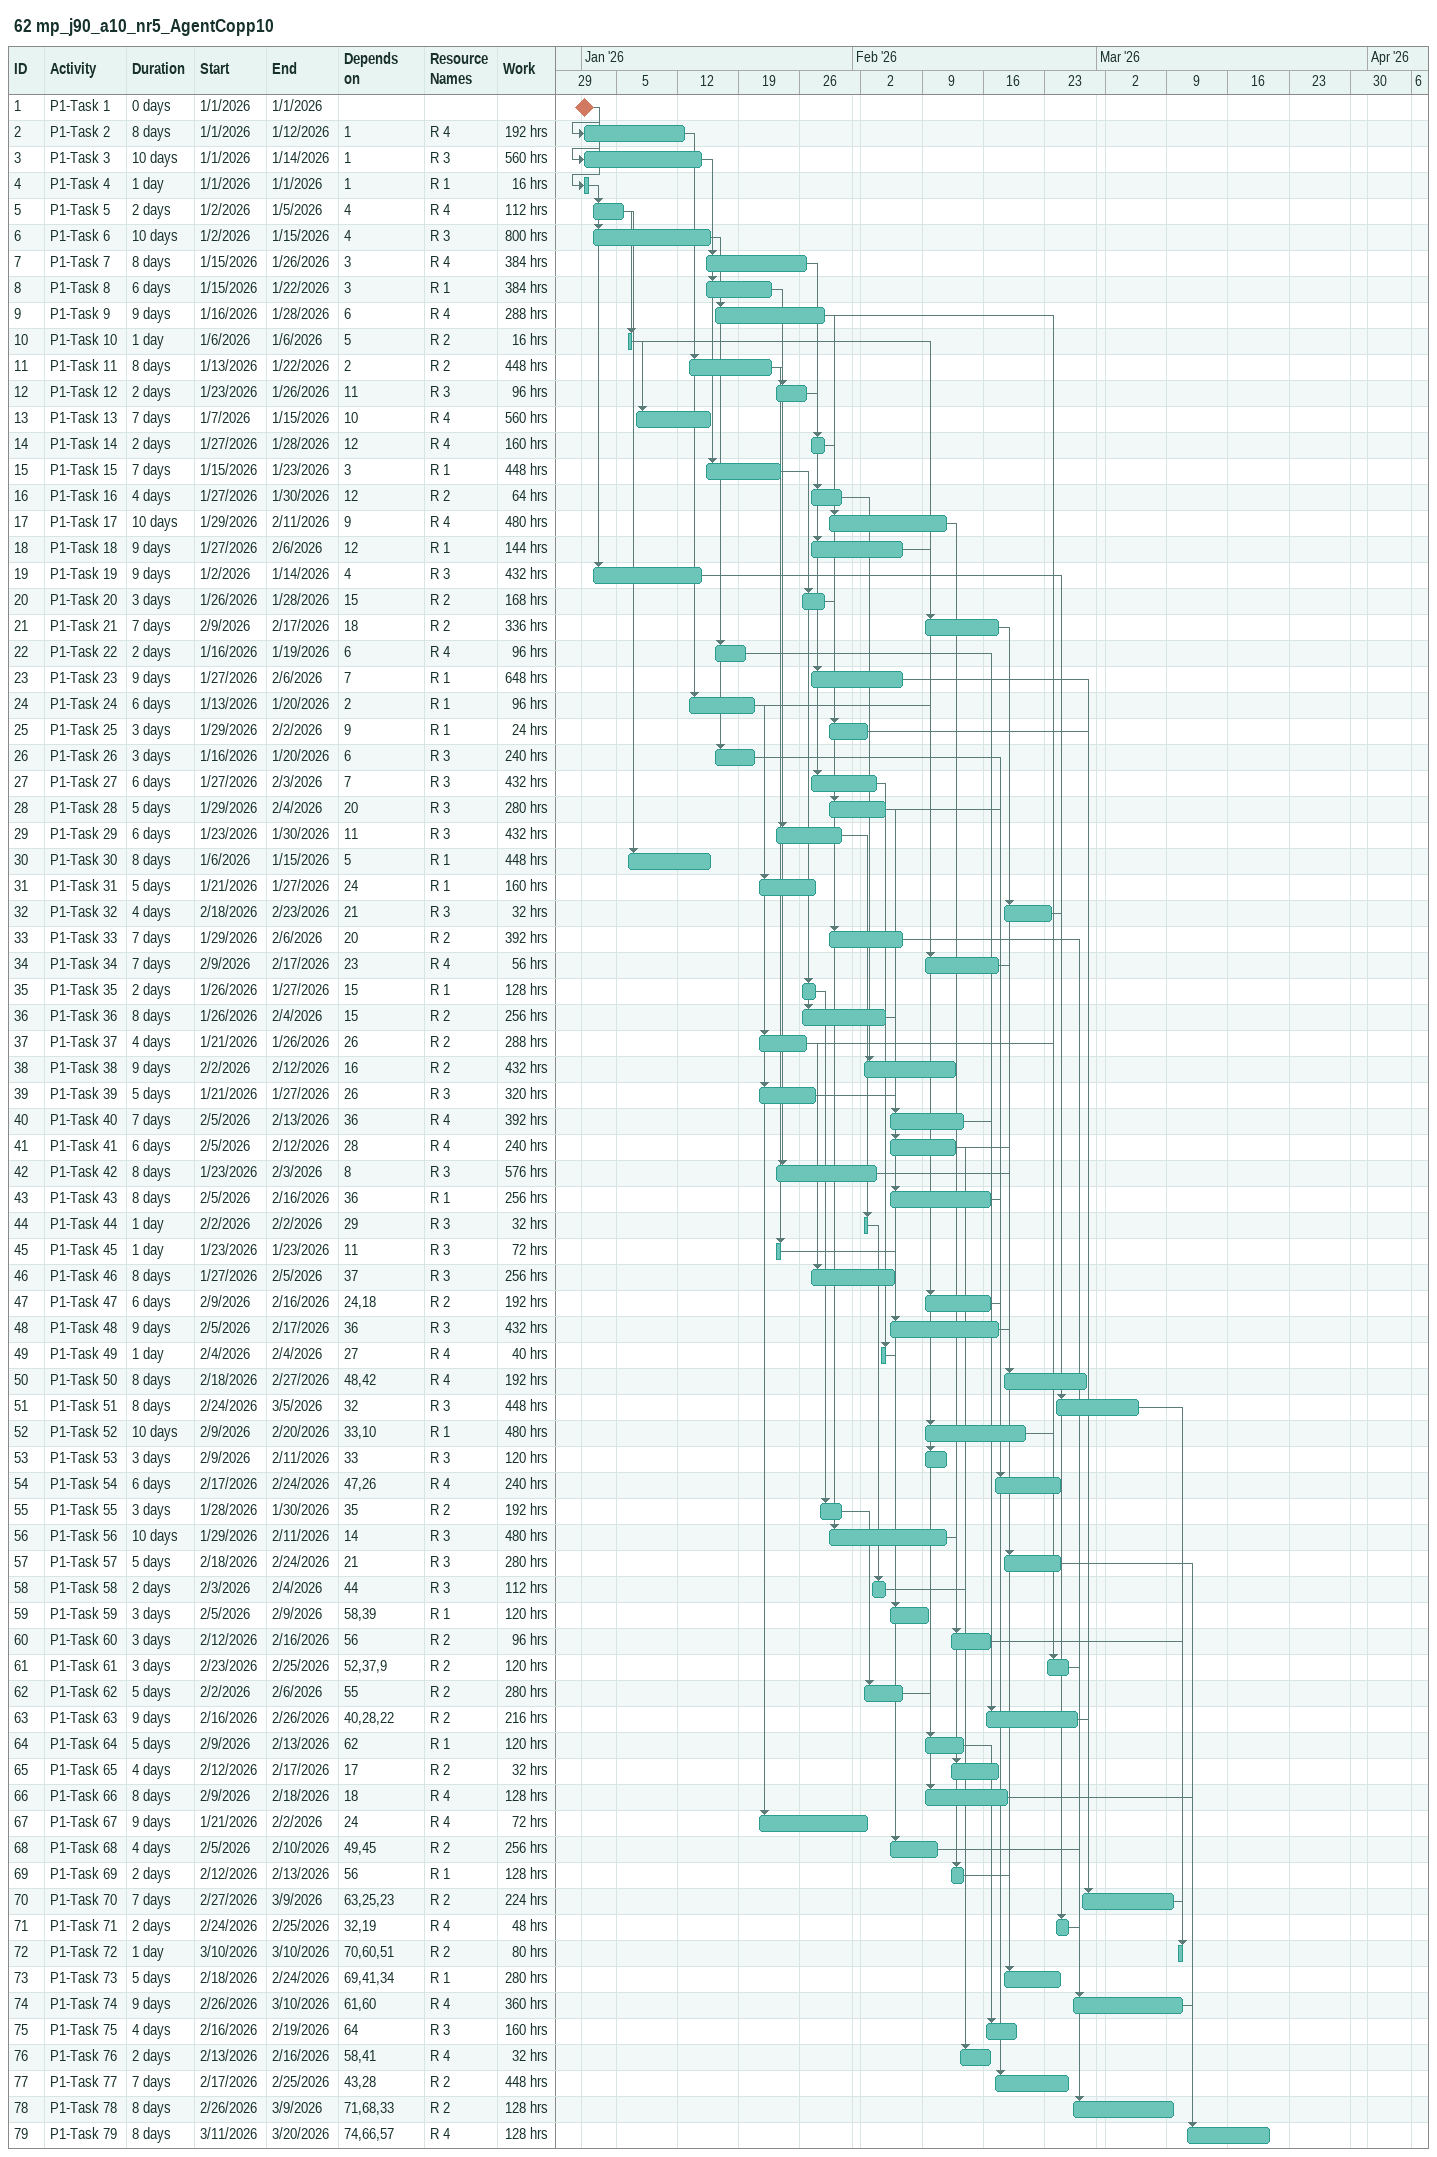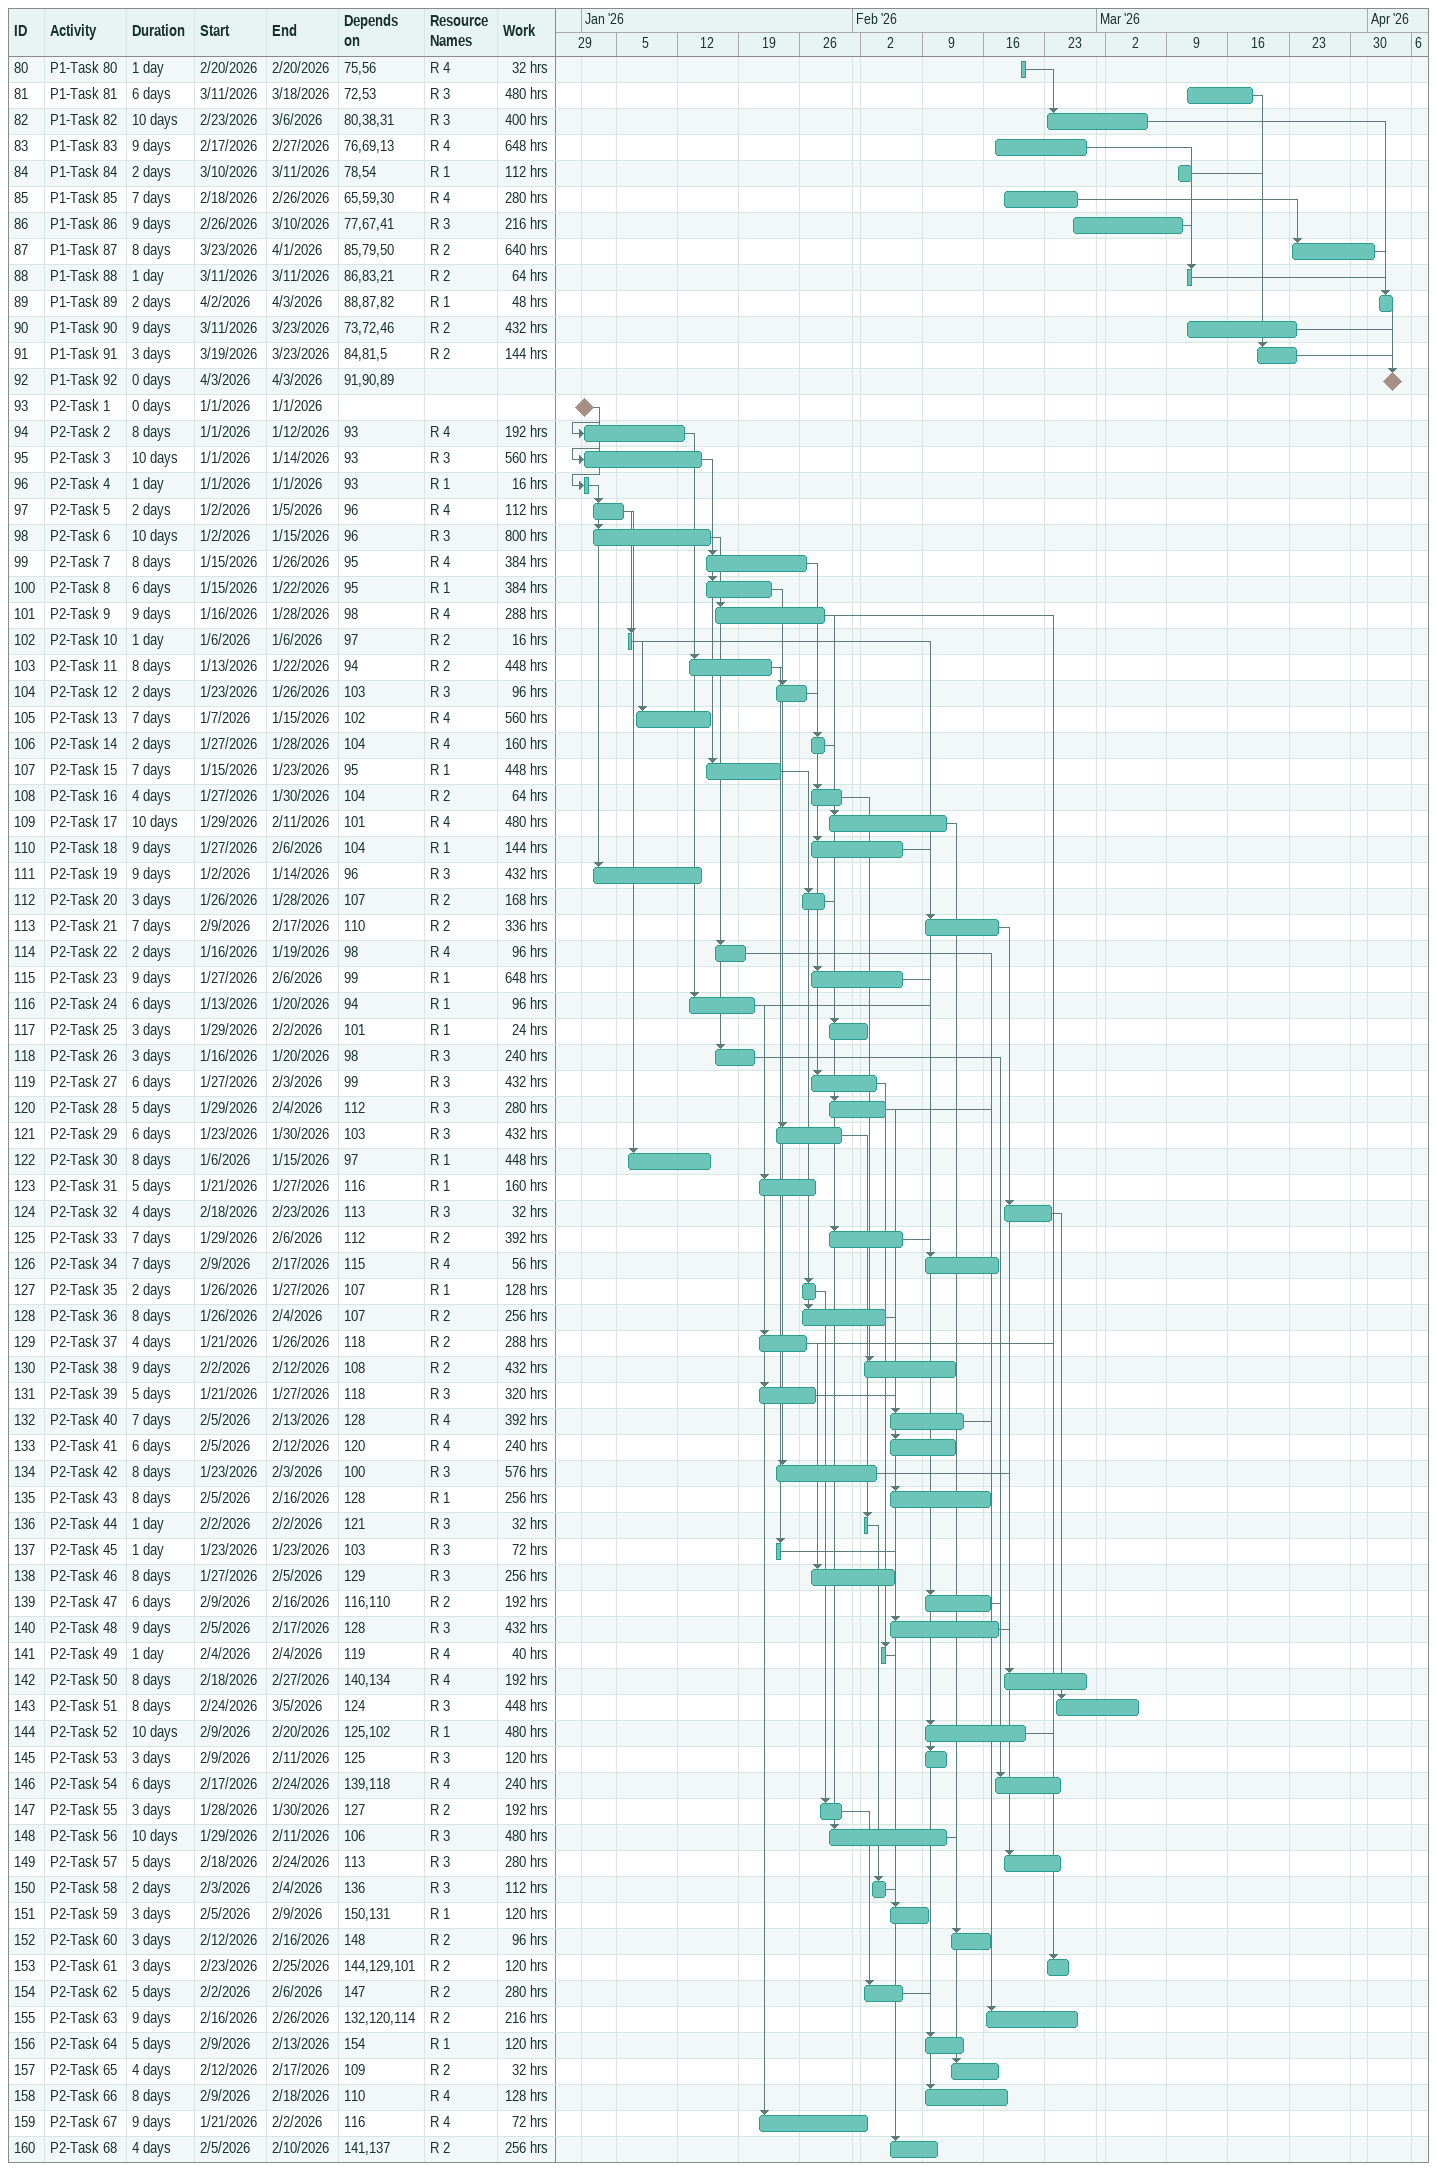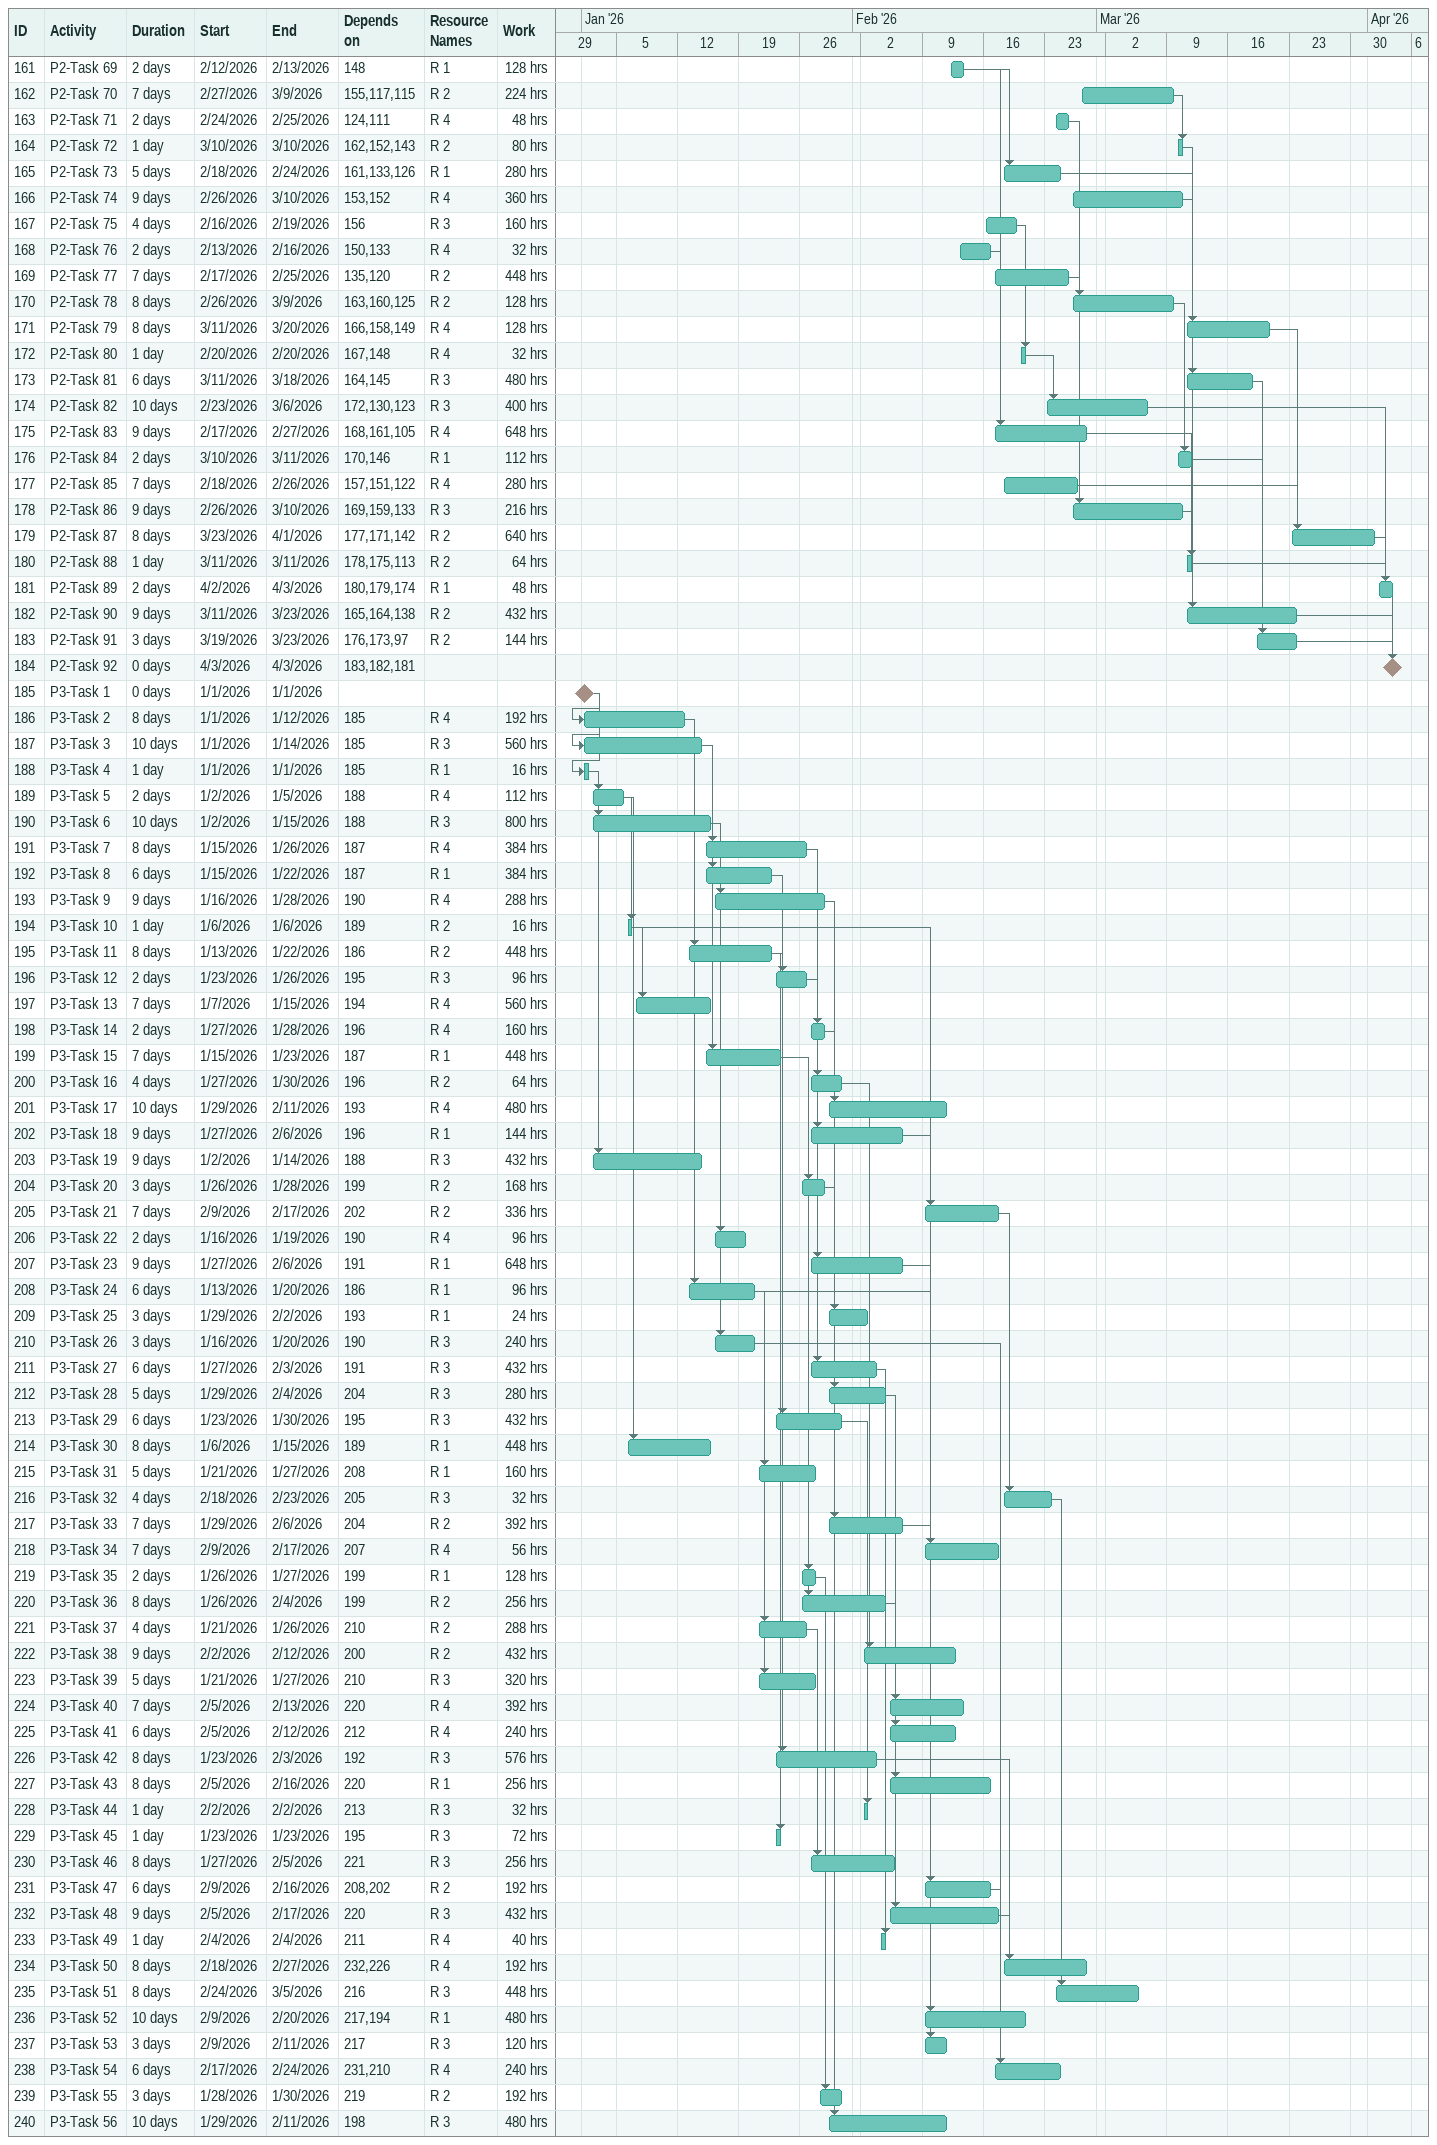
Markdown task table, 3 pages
62 mp_j90_a10_nr5_AgentCopp10

| ID | Task | Duration | Start | Finish | Predecessors | Resources | Work (h) |
|---|---|---|---|---|---|---|---|
| 1 | P1-Task 1 | 0d | 2026-01-01 | 2026-01-01 |  |  |  |
| 2 | P1-Task 2 | 8d | 2026-01-01 | 2026-01-12 | 1 | R 4 | 192 |
| 3 | P1-Task 3 | 10d | 2026-01-01 | 2026-01-14 | 1 | R 3 | 560 |
| 4 | P1-Task 4 | 1d | 2026-01-01 | 2026-01-01 | 1 | R 1 | 16 |
| 5 | P1-Task 5 | 2d | 2026-01-02 | 2026-01-05 | 4 | R 4 | 112 |
| 6 | P1-Task 6 | 10d | 2026-01-02 | 2026-01-15 | 4 | R 3 | 800 |
| 7 | P1-Task 7 | 8d | 2026-01-15 | 2026-01-26 | 3 | R 4 | 384 |
| 8 | P1-Task 8 | 6d | 2026-01-15 | 2026-01-22 | 3 | R 1 | 384 |
| 9 | P1-Task 9 | 9d | 2026-01-16 | 2026-01-28 | 6 | R 4 | 288 |
| 10 | P1-Task 10 | 1d | 2026-01-06 | 2026-01-06 | 5 | R 2 | 16 |
| 11 | P1-Task 11 | 8d | 2026-01-13 | 2026-01-22 | 2 | R 2 | 448 |
| 12 | P1-Task 12 | 2d | 2026-01-23 | 2026-01-26 | 11 | R 3 | 96 |
| 13 | P1-Task 13 | 7d | 2026-01-07 | 2026-01-15 | 10 | R 4 | 560 |
| 14 | P1-Task 14 | 2d | 2026-01-27 | 2026-01-28 | 12 | R 4 | 160 |
| 15 | P1-Task 15 | 7d | 2026-01-15 | 2026-01-23 | 3 | R 1 | 448 |
| 16 | P1-Task 16 | 4d | 2026-01-27 | 2026-01-30 | 12 | R 2 | 64 |
| 17 | P1-Task 17 | 10d | 2026-01-29 | 2026-02-11 | 9 | R 4 | 480 |
| 18 | P1-Task 18 | 9d | 2026-01-27 | 2026-02-06 | 12 | R 1 | 144 |
| 19 | P1-Task 19 | 9d | 2026-01-02 | 2026-01-14 | 4 | R 3 | 432 |
| 20 | P1-Task 20 | 3d | 2026-01-26 | 2026-01-28 | 15 | R 2 | 168 |
| 21 | P1-Task 21 | 7d | 2026-02-09 | 2026-02-17 | 18 | R 2 | 336 |
| 22 | P1-Task 22 | 2d | 2026-01-16 | 2026-01-19 | 6 | R 4 | 96 |
| 23 | P1-Task 23 | 9d | 2026-01-27 | 2026-02-06 | 7 | R 1 | 648 |
| 24 | P1-Task 24 | 6d | 2026-01-13 | 2026-01-20 | 2 | R 1 | 96 |
| 25 | P1-Task 25 | 3d | 2026-01-29 | 2026-02-02 | 9 | R 1 | 24 |
| 26 | P1-Task 26 | 3d | 2026-01-16 | 2026-01-20 | 6 | R 3 | 240 |
| 27 | P1-Task 27 | 6d | 2026-01-27 | 2026-02-03 | 7 | R 3 | 432 |
| 28 | P1-Task 28 | 5d | 2026-01-29 | 2026-02-04 | 20 | R 3 | 280 |
| 29 | P1-Task 29 | 6d | 2026-01-23 | 2026-01-30 | 11 | R 3 | 432 |
| 30 | P1-Task 30 | 8d | 2026-01-06 | 2026-01-15 | 5 | R 1 | 448 |
| 31 | P1-Task 31 | 5d | 2026-01-21 | 2026-01-27 | 24 | R 1 | 160 |
| 32 | P1-Task 32 | 4d | 2026-02-18 | 2026-02-23 | 21 | R 3 | 32 |
| 33 | P1-Task 33 | 7d | 2026-01-29 | 2026-02-06 | 20 | R 2 | 392 |
| 34 | P1-Task 34 | 7d | 2026-02-09 | 2026-02-17 | 23 | R 4 | 56 |
| 35 | P1-Task 35 | 2d | 2026-01-26 | 2026-01-27 | 15 | R 1 | 128 |
| 36 | P1-Task 36 | 8d | 2026-01-26 | 2026-02-04 | 15 | R 2 | 256 |
| 37 | P1-Task 37 | 4d | 2026-01-21 | 2026-01-26 | 26 | R 2 | 288 |
| 38 | P1-Task 38 | 9d | 2026-02-02 | 2026-02-12 | 16 | R 2 | 432 |
| 39 | P1-Task 39 | 5d | 2026-01-21 | 2026-01-27 | 26 | R 3 | 320 |
| 40 | P1-Task 40 | 7d | 2026-02-05 | 2026-02-13 | 36 | R 4 | 392 |
| 41 | P1-Task 41 | 6d | 2026-02-05 | 2026-02-12 | 28 | R 4 | 240 |
| 42 | P1-Task 42 | 8d | 2026-01-23 | 2026-02-03 | 8 | R 3 | 576 |
| 43 | P1-Task 43 | 8d | 2026-02-05 | 2026-02-16 | 36 | R 1 | 256 |
| 44 | P1-Task 44 | 1d | 2026-02-02 | 2026-02-02 | 29 | R 3 | 32 |
| 45 | P1-Task 45 | 1d | 2026-01-23 | 2026-01-23 | 11 | R 3 | 72 |
| 46 | P1-Task 46 | 8d | 2026-01-27 | 2026-02-05 | 37 | R 3 | 256 |
| 47 | P1-Task 47 | 6d | 2026-02-09 | 2026-02-16 | 24, 18 | R 2 | 192 |
| 48 | P1-Task 48 | 9d | 2026-02-05 | 2026-02-17 | 36 | R 3 | 432 |
| 49 | P1-Task 49 | 1d | 2026-02-04 | 2026-02-04 | 27 | R 4 | 40 |
| 50 | P1-Task 50 | 8d | 2026-02-18 | 2026-02-27 | 48, 42 | R 4 | 192 |
| 51 | P1-Task 51 | 8d | 2026-02-24 | 2026-03-05 | 32 | R 3 | 448 |
| 52 | P1-Task 52 | 10d | 2026-02-09 | 2026-02-20 | 33, 10 | R 1 | 480 |
| 53 | P1-Task 53 | 3d | 2026-02-09 | 2026-02-11 | 33 | R 3 | 120 |
| 54 | P1-Task 54 | 6d | 2026-02-17 | 2026-02-24 | 47, 26 | R 4 | 240 |
| 55 | P1-Task 55 | 3d | 2026-01-28 | 2026-01-30 | 35 | R 2 | 192 |
| 56 | P1-Task 56 | 10d | 2026-01-29 | 2026-02-11 | 14 | R 3 | 480 |
| 57 | P1-Task 57 | 5d | 2026-02-18 | 2026-02-24 | 21 | R 3 | 280 |
| 58 | P1-Task 58 | 2d | 2026-02-03 | 2026-02-04 | 44 | R 3 | 112 |
| 59 | P1-Task 59 | 3d | 2026-02-05 | 2026-02-09 | 58, 39 | R 1 | 120 |
| 60 | P1-Task 60 | 3d | 2026-02-12 | 2026-02-16 | 56 | R 2 | 96 |
| 61 | P1-Task 61 | 3d | 2026-02-23 | 2026-02-25 | 52, 37, 9 | R 2 | 120 |
| 62 | P1-Task 62 | 5d | 2026-02-02 | 2026-02-06 | 55 | R 2 | 280 |
| 63 | P1-Task 63 | 9d | 2026-02-16 | 2026-02-26 | 40, 28, 22 | R 2 | 216 |
| 64 | P1-Task 64 | 5d | 2026-02-09 | 2026-02-13 | 62 | R 1 | 120 |
| 65 | P1-Task 65 | 4d | 2026-02-12 | 2026-02-17 | 17 | R 2 | 32 |
| 66 | P1-Task 66 | 8d | 2026-02-09 | 2026-02-18 | 18 | R 4 | 128 |
| 67 | P1-Task 67 | 9d | 2026-01-21 | 2026-02-02 | 24 | R 4 | 72 |
| 68 | P1-Task 68 | 4d | 2026-02-05 | 2026-02-10 | 49, 45 | R 2 | 256 |
| 69 | P1-Task 69 | 2d | 2026-02-12 | 2026-02-13 | 56 | R 1 | 128 |
| 70 | P1-Task 70 | 7d | 2026-02-27 | 2026-03-09 | 63, 25, 23 | R 2 | 224 |
| 71 | P1-Task 71 | 2d | 2026-02-24 | 2026-02-25 | 32, 19 | R 4 | 48 |
| 72 | P1-Task 72 | 1d | 2026-03-10 | 2026-03-10 | 70, 60, 51 | R 2 | 80 |
| 73 | P1-Task 73 | 5d | 2026-02-18 | 2026-02-24 | 69, 41, 34 | R 1 | 280 |
| 74 | P1-Task 74 | 9d | 2026-02-26 | 2026-03-10 | 61, 60 | R 4 | 360 |
| 75 | P1-Task 75 | 4d | 2026-02-16 | 2026-02-19 | 64 | R 3 | 160 |
| 76 | P1-Task 76 | 2d | 2026-02-13 | 2026-02-16 | 58, 41 | R 4 | 32 |
| 77 | P1-Task 77 | 7d | 2026-02-17 | 2026-02-25 | 43, 28 | R 2 | 448 |
| 78 | P1-Task 78 | 8d | 2026-02-26 | 2026-03-09 | 71, 68, 33 | R 2 | 128 |
| 79 | P1-Task 79 | 8d | 2026-03-11 | 2026-03-20 | 74, 66, 57 | R 4 | 128 |
| 80 | P1-Task 80 | 1d | 2026-02-20 | 2026-02-20 | 75, 56 | R 4 | 32 |
| 81 | P1-Task 81 | 6d | 2026-03-11 | 2026-03-18 | 72, 53 | R 3 | 480 |
| 82 | P1-Task 82 | 10d | 2026-02-23 | 2026-03-06 | 80, 38, 31 | R 3 | 400 |
| 83 | P1-Task 83 | 9d | 2026-02-17 | 2026-02-27 | 76, 69, 13 | R 4 | 648 |
| 84 | P1-Task 84 | 2d | 2026-03-10 | 2026-03-11 | 78, 54 | R 1 | 112 |
| 85 | P1-Task 85 | 7d | 2026-02-18 | 2026-02-26 | 65, 59, 30 | R 4 | 280 |
| 86 | P1-Task 86 | 9d | 2026-02-26 | 2026-03-10 | 77, 67, 41 | R 3 | 216 |
| 87 | P1-Task 87 | 8d | 2026-03-23 | 2026-04-01 | 85, 79, 50 | R 2 | 640 |
| 88 | P1-Task 88 | 1d | 2026-03-11 | 2026-03-11 | 86, 83, 21 | R 2 | 64 |
| 89 | P1-Task 89 | 2d | 2026-04-02 | 2026-04-03 | 88, 87, 82 | R 1 | 48 |
| 90 | P1-Task 90 | 9d | 2026-03-11 | 2026-03-23 | 73, 72, 46 | R 2 | 432 |
| 91 | P1-Task 91 | 3d | 2026-03-19 | 2026-03-23 | 84, 81, 5 | R 2 | 144 |
| 92 | P1-Task 92 | 0d | 2026-04-03 | 2026-04-03 | 91, 90, 89 |  |  |
| 93 | P2-Task 1 | 0d | 2026-01-01 | 2026-01-01 |  |  |  |
| 94 | P2-Task 2 | 8d | 2026-01-01 | 2026-01-12 | 93 | R 4 | 192 |
| 95 | P2-Task 3 | 10d | 2026-01-01 | 2026-01-14 | 93 | R 3 | 560 |
| 96 | P2-Task 4 | 1d | 2026-01-01 | 2026-01-01 | 93 | R 1 | 16 |
| 97 | P2-Task 5 | 2d | 2026-01-02 | 2026-01-05 | 96 | R 4 | 112 |
| 98 | P2-Task 6 | 10d | 2026-01-02 | 2026-01-15 | 96 | R 3 | 800 |
| 99 | P2-Task 7 | 8d | 2026-01-15 | 2026-01-26 | 95 | R 4 | 384 |
| 100 | P2-Task 8 | 6d | 2026-01-15 | 2026-01-22 | 95 | R 1 | 384 |
| 101 | P2-Task 9 | 9d | 2026-01-16 | 2026-01-28 | 98 | R 4 | 288 |
| 102 | P2-Task 10 | 1d | 2026-01-06 | 2026-01-06 | 97 | R 2 | 16 |
| 103 | P2-Task 11 | 8d | 2026-01-13 | 2026-01-22 | 94 | R 2 | 448 |
| 104 | P2-Task 12 | 2d | 2026-01-23 | 2026-01-26 | 103 | R 3 | 96 |
| 105 | P2-Task 13 | 7d | 2026-01-07 | 2026-01-15 | 102 | R 4 | 560 |
| 106 | P2-Task 14 | 2d | 2026-01-27 | 2026-01-28 | 104 | R 4 | 160 |
| 107 | P2-Task 15 | 7d | 2026-01-15 | 2026-01-23 | 95 | R 1 | 448 |
| 108 | P2-Task 16 | 4d | 2026-01-27 | 2026-01-30 | 104 | R 2 | 64 |
| 109 | P2-Task 17 | 10d | 2026-01-29 | 2026-02-11 | 101 | R 4 | 480 |
| 110 | P2-Task 18 | 9d | 2026-01-27 | 2026-02-06 | 104 | R 1 | 144 |
| 111 | P2-Task 19 | 9d | 2026-01-02 | 2026-01-14 | 96 | R 3 | 432 |
| 112 | P2-Task 20 | 3d | 2026-01-26 | 2026-01-28 | 107 | R 2 | 168 |
| 113 | P2-Task 21 | 7d | 2026-02-09 | 2026-02-17 | 110 | R 2 | 336 |
| 114 | P2-Task 22 | 2d | 2026-01-16 | 2026-01-19 | 98 | R 4 | 96 |
| 115 | P2-Task 23 | 9d | 2026-01-27 | 2026-02-06 | 99 | R 1 | 648 |
| 116 | P2-Task 24 | 6d | 2026-01-13 | 2026-01-20 | 94 | R 1 | 96 |
| 117 | P2-Task 25 | 3d | 2026-01-29 | 2026-02-02 | 101 | R 1 | 24 |
| 118 | P2-Task 26 | 3d | 2026-01-16 | 2026-01-20 | 98 | R 3 | 240 |
| 119 | P2-Task 27 | 6d | 2026-01-27 | 2026-02-03 | 99 | R 3 | 432 |
| 120 | P2-Task 28 | 5d | 2026-01-29 | 2026-02-04 | 112 | R 3 | 280 |
| 121 | P2-Task 29 | 6d | 2026-01-23 | 2026-01-30 | 103 | R 3 | 432 |
| 122 | P2-Task 30 | 8d | 2026-01-06 | 2026-01-15 | 97 | R 1 | 448 |
| 123 | P2-Task 31 | 5d | 2026-01-21 | 2026-01-27 | 116 | R 1 | 160 |
| 124 | P2-Task 32 | 4d | 2026-02-18 | 2026-02-23 | 113 | R 3 | 32 |
| 125 | P2-Task 33 | 7d | 2026-01-29 | 2026-02-06 | 112 | R 2 | 392 |
| 126 | P2-Task 34 | 7d | 2026-02-09 | 2026-02-17 | 115 | R 4 | 56 |
| 127 | P2-Task 35 | 2d | 2026-01-26 | 2026-01-27 | 107 | R 1 | 128 |
| 128 | P2-Task 36 | 8d | 2026-01-26 | 2026-02-04 | 107 | R 2 | 256 |
| 129 | P2-Task 37 | 4d | 2026-01-21 | 2026-01-26 | 118 | R 2 | 288 |
| 130 | P2-Task 38 | 9d | 2026-02-02 | 2026-02-12 | 108 | R 2 | 432 |
| 131 | P2-Task 39 | 5d | 2026-01-21 | 2026-01-27 | 118 | R 3 | 320 |
| 132 | P2-Task 40 | 7d | 2026-02-05 | 2026-02-13 | 128 | R 4 | 392 |
| 133 | P2-Task 41 | 6d | 2026-02-05 | 2026-02-12 | 120 | R 4 | 240 |
| 134 | P2-Task 42 | 8d | 2026-01-23 | 2026-02-03 | 100 | R 3 | 576 |
| 135 | P2-Task 43 | 8d | 2026-02-05 | 2026-02-16 | 128 | R 1 | 256 |
| 136 | P2-Task 44 | 1d | 2026-02-02 | 2026-02-02 | 121 | R 3 | 32 |
| 137 | P2-Task 45 | 1d | 2026-01-23 | 2026-01-23 | 103 | R 3 | 72 |
| 138 | P2-Task 46 | 8d | 2026-01-27 | 2026-02-05 | 129 | R 3 | 256 |
| 139 | P2-Task 47 | 6d | 2026-02-09 | 2026-02-16 | 116, 110 | R 2 | 192 |
| 140 | P2-Task 48 | 9d | 2026-02-05 | 2026-02-17 | 128 | R 3 | 432 |
| 141 | P2-Task 49 | 1d | 2026-02-04 | 2026-02-04 | 119 | R 4 | 40 |
| 142 | P2-Task 50 | 8d | 2026-02-18 | 2026-02-27 | 140, 134 | R 4 | 192 |
| 143 | P2-Task 51 | 8d | 2026-02-24 | 2026-03-05 | 124 | R 3 | 448 |
| 144 | P2-Task 52 | 10d | 2026-02-09 | 2026-02-20 | 125, 102 | R 1 | 480 |
| 145 | P2-Task 53 | 3d | 2026-02-09 | 2026-02-11 | 125 | R 3 | 120 |
| 146 | P2-Task 54 | 6d | 2026-02-17 | 2026-02-24 | 139, 118 | R 4 | 240 |
| 147 | P2-Task 55 | 3d | 2026-01-28 | 2026-01-30 | 127 | R 2 | 192 |
| 148 | P2-Task 56 | 10d | 2026-01-29 | 2026-02-11 | 106 | R 3 | 480 |
| 149 | P2-Task 57 | 5d | 2026-02-18 | 2026-02-24 | 113 | R 3 | 280 |
| 150 | P2-Task 58 | 2d | 2026-02-03 | 2026-02-04 | 136 | R 3 | 112 |
| 151 | P2-Task 59 | 3d | 2026-02-05 | 2026-02-09 | 150, 131 | R 1 | 120 |
| 152 | P2-Task 60 | 3d | 2026-02-12 | 2026-02-16 | 148 | R 2 | 96 |
| 153 | P2-Task 61 | 3d | 2026-02-23 | 2026-02-25 | 144, 129, 101 | R 2 | 120 |
| 154 | P2-Task 62 | 5d | 2026-02-02 | 2026-02-06 | 147 | R 2 | 280 |
| 155 | P2-Task 63 | 9d | 2026-02-16 | 2026-02-26 | 132, 120, 114 | R 2 | 216 |
| 156 | P2-Task 64 | 5d | 2026-02-09 | 2026-02-13 | 154 | R 1 | 120 |
| 157 | P2-Task 65 | 4d | 2026-02-12 | 2026-02-17 | 109 | R 2 | 32 |
| 158 | P2-Task 66 | 8d | 2026-02-09 | 2026-02-18 | 110 | R 4 | 128 |
| 159 | P2-Task 67 | 9d | 2026-01-21 | 2026-02-02 | 116 | R 4 | 72 |
| 160 | P2-Task 68 | 4d | 2026-02-05 | 2026-02-10 | 141, 137 | R 2 | 256 |
| 161 | P2-Task 69 | 2d | 2026-02-12 | 2026-02-13 | 148 | R 1 | 128 |
| 162 | P2-Task 70 | 7d | 2026-02-27 | 2026-03-09 | 155, 117, 115 | R 2 | 224 |
| 163 | P2-Task 71 | 2d | 2026-02-24 | 2026-02-25 | 124, 111 | R 4 | 48 |
| 164 | P2-Task 72 | 1d | 2026-03-10 | 2026-03-10 | 162, 152, 143 | R 2 | 80 |
| 165 | P2-Task 73 | 5d | 2026-02-18 | 2026-02-24 | 161, 133, 126 | R 1 | 280 |
| 166 | P2-Task 74 | 9d | 2026-02-26 | 2026-03-10 | 153, 152 | R 4 | 360 |
| 167 | P2-Task 75 | 4d | 2026-02-16 | 2026-02-19 | 156 | R 3 | 160 |
| 168 | P2-Task 76 | 2d | 2026-02-13 | 2026-02-16 | 150, 133 | R 4 | 32 |
| 169 | P2-Task 77 | 7d | 2026-02-17 | 2026-02-25 | 135, 120 | R 2 | 448 |
| 170 | P2-Task 78 | 8d | 2026-02-26 | 2026-03-09 | 163, 160, 125 | R 2 | 128 |
| 171 | P2-Task 79 | 8d | 2026-03-11 | 2026-03-20 | 166, 158, 149 | R 4 | 128 |
| 172 | P2-Task 80 | 1d | 2026-02-20 | 2026-02-20 | 167, 148 | R 4 | 32 |
| 173 | P2-Task 81 | 6d | 2026-03-11 | 2026-03-18 | 164, 145 | R 3 | 480 |
| 174 | P2-Task 82 | 10d | 2026-02-23 | 2026-03-06 | 172, 130, 123 | R 3 | 400 |
| 175 | P2-Task 83 | 9d | 2026-02-17 | 2026-02-27 | 168, 161, 105 | R 4 | 648 |
| 176 | P2-Task 84 | 2d | 2026-03-10 | 2026-03-11 | 170, 146 | R 1 | 112 |
| 177 | P2-Task 85 | 7d | 2026-02-18 | 2026-02-26 | 157, 151, 122 | R 4 | 280 |
| 178 | P2-Task 86 | 9d | 2026-02-26 | 2026-03-10 | 169, 159, 133 | R 3 | 216 |
| 179 | P2-Task 87 | 8d | 2026-03-23 | 2026-04-01 | 177, 171, 142 | R 2 | 640 |
| 180 | P2-Task 88 | 1d | 2026-03-11 | 2026-03-11 | 178, 175, 113 | R 2 | 64 |
| 181 | P2-Task 89 | 2d | 2026-04-02 | 2026-04-03 | 180, 179, 174 | R 1 | 48 |
| 182 | P2-Task 90 | 9d | 2026-03-11 | 2026-03-23 | 165, 164, 138 | R 2 | 432 |
| 183 | P2-Task 91 | 3d | 2026-03-19 | 2026-03-23 | 176, 173, 97 | R 2 | 144 |
| 184 | P2-Task 92 | 0d | 2026-04-03 | 2026-04-03 | 183, 182, 181 |  |  |
| 185 | P3-Task 1 | 0d | 2026-01-01 | 2026-01-01 |  |  |  |
| 186 | P3-Task 2 | 8d | 2026-01-01 | 2026-01-12 | 185 | R 4 | 192 |
| 187 | P3-Task 3 | 10d | 2026-01-01 | 2026-01-14 | 185 | R 3 | 560 |
| 188 | P3-Task 4 | 1d | 2026-01-01 | 2026-01-01 | 185 | R 1 | 16 |
| 189 | P3-Task 5 | 2d | 2026-01-02 | 2026-01-05 | 188 | R 4 | 112 |
| 190 | P3-Task 6 | 10d | 2026-01-02 | 2026-01-15 | 188 | R 3 | 800 |
| 191 | P3-Task 7 | 8d | 2026-01-15 | 2026-01-26 | 187 | R 4 | 384 |
| 192 | P3-Task 8 | 6d | 2026-01-15 | 2026-01-22 | 187 | R 1 | 384 |
| 193 | P3-Task 9 | 9d | 2026-01-16 | 2026-01-28 | 190 | R 4 | 288 |
| 194 | P3-Task 10 | 1d | 2026-01-06 | 2026-01-06 | 189 | R 2 | 16 |
| 195 | P3-Task 11 | 8d | 2026-01-13 | 2026-01-22 | 186 | R 2 | 448 |
| 196 | P3-Task 12 | 2d | 2026-01-23 | 2026-01-26 | 195 | R 3 | 96 |
| 197 | P3-Task 13 | 7d | 2026-01-07 | 2026-01-15 | 194 | R 4 | 560 |
| 198 | P3-Task 14 | 2d | 2026-01-27 | 2026-01-28 | 196 | R 4 | 160 |
| 199 | P3-Task 15 | 7d | 2026-01-15 | 2026-01-23 | 187 | R 1 | 448 |
| 200 | P3-Task 16 | 4d | 2026-01-27 | 2026-01-30 | 196 | R 2 | 64 |
| 201 | P3-Task 17 | 10d | 2026-01-29 | 2026-02-11 | 193 | R 4 | 480 |
| 202 | P3-Task 18 | 9d | 2026-01-27 | 2026-02-06 | 196 | R 1 | 144 |
| 203 | P3-Task 19 | 9d | 2026-01-02 | 2026-01-14 | 188 | R 3 | 432 |
| 204 | P3-Task 20 | 3d | 2026-01-26 | 2026-01-28 | 199 | R 2 | 168 |
| 205 | P3-Task 21 | 7d | 2026-02-09 | 2026-02-17 | 202 | R 2 | 336 |
| 206 | P3-Task 22 | 2d | 2026-01-16 | 2026-01-19 | 190 | R 4 | 96 |
| 207 | P3-Task 23 | 9d | 2026-01-27 | 2026-02-06 | 191 | R 1 | 648 |
| 208 | P3-Task 24 | 6d | 2026-01-13 | 2026-01-20 | 186 | R 1 | 96 |
| 209 | P3-Task 25 | 3d | 2026-01-29 | 2026-02-02 | 193 | R 1 | 24 |
| 210 | P3-Task 26 | 3d | 2026-01-16 | 2026-01-20 | 190 | R 3 | 240 |
| 211 | P3-Task 27 | 6d | 2026-01-27 | 2026-02-03 | 191 | R 3 | 432 |
| 212 | P3-Task 28 | 5d | 2026-01-29 | 2026-02-04 | 204 | R 3 | 280 |
| 213 | P3-Task 29 | 6d | 2026-01-23 | 2026-01-30 | 195 | R 3 | 432 |
| 214 | P3-Task 30 | 8d | 2026-01-06 | 2026-01-15 | 189 | R 1 | 448 |
| 215 | P3-Task 31 | 5d | 2026-01-21 | 2026-01-27 | 208 | R 1 | 160 |
| 216 | P3-Task 32 | 4d | 2026-02-18 | 2026-02-23 | 205 | R 3 | 32 |
| 217 | P3-Task 33 | 7d | 2026-01-29 | 2026-02-06 | 204 | R 2 | 392 |
| 218 | P3-Task 34 | 7d | 2026-02-09 | 2026-02-17 | 207 | R 4 | 56 |
| 219 | P3-Task 35 | 2d | 2026-01-26 | 2026-01-27 | 199 | R 1 | 128 |
| 220 | P3-Task 36 | 8d | 2026-01-26 | 2026-02-04 | 199 | R 2 | 256 |
| 221 | P3-Task 37 | 4d | 2026-01-21 | 2026-01-26 | 210 | R 2 | 288 |
| 222 | P3-Task 38 | 9d | 2026-02-02 | 2026-02-12 | 200 | R 2 | 432 |
| 223 | P3-Task 39 | 5d | 2026-01-21 | 2026-01-27 | 210 | R 3 | 320 |
| 224 | P3-Task 40 | 7d | 2026-02-05 | 2026-02-13 | 220 | R 4 | 392 |
| 225 | P3-Task 41 | 6d | 2026-02-05 | 2026-02-12 | 212 | R 4 | 240 |
| 226 | P3-Task 42 | 8d | 2026-01-23 | 2026-02-03 | 192 | R 3 | 576 |
| 227 | P3-Task 43 | 8d | 2026-02-05 | 2026-02-16 | 220 | R 1 | 256 |
| 228 | P3-Task 44 | 1d | 2026-02-02 | 2026-02-02 | 213 | R 3 | 32 |
| 229 | P3-Task 45 | 1d | 2026-01-23 | 2026-01-23 | 195 | R 3 | 72 |
| 230 | P3-Task 46 | 8d | 2026-01-27 | 2026-02-05 | 221 | R 3 | 256 |
| 231 | P3-Task 47 | 6d | 2026-02-09 | 2026-02-16 | 208, 202 | R 2 | 192 |
| 232 | P3-Task 48 | 9d | 2026-02-05 | 2026-02-17 | 220 | R 3 | 432 |
| 233 | P3-Task 49 | 1d | 2026-02-04 | 2026-02-04 | 211 | R 4 | 40 |
| 234 | P3-Task 50 | 8d | 2026-02-18 | 2026-02-27 | 232, 226 | R 4 | 192 |
| 235 | P3-Task 51 | 8d | 2026-02-24 | 2026-03-05 | 216 | R 3 | 448 |
| 236 | P3-Task 52 | 10d | 2026-02-09 | 2026-02-20 | 217, 194 | R 1 | 480 |
| 237 | P3-Task 53 | 3d | 2026-02-09 | 2026-02-11 | 217 | R 3 | 120 |
| 238 | P3-Task 54 | 6d | 2026-02-17 | 2026-02-24 | 231, 210 | R 4 | 240 |
| 239 | P3-Task 55 | 3d | 2026-01-28 | 2026-01-30 | 219 | R 2 | 192 |
| 240 | P3-Task 56 | 10d | 2026-01-29 | 2026-02-11 | 198 | R 3 | 480 |
